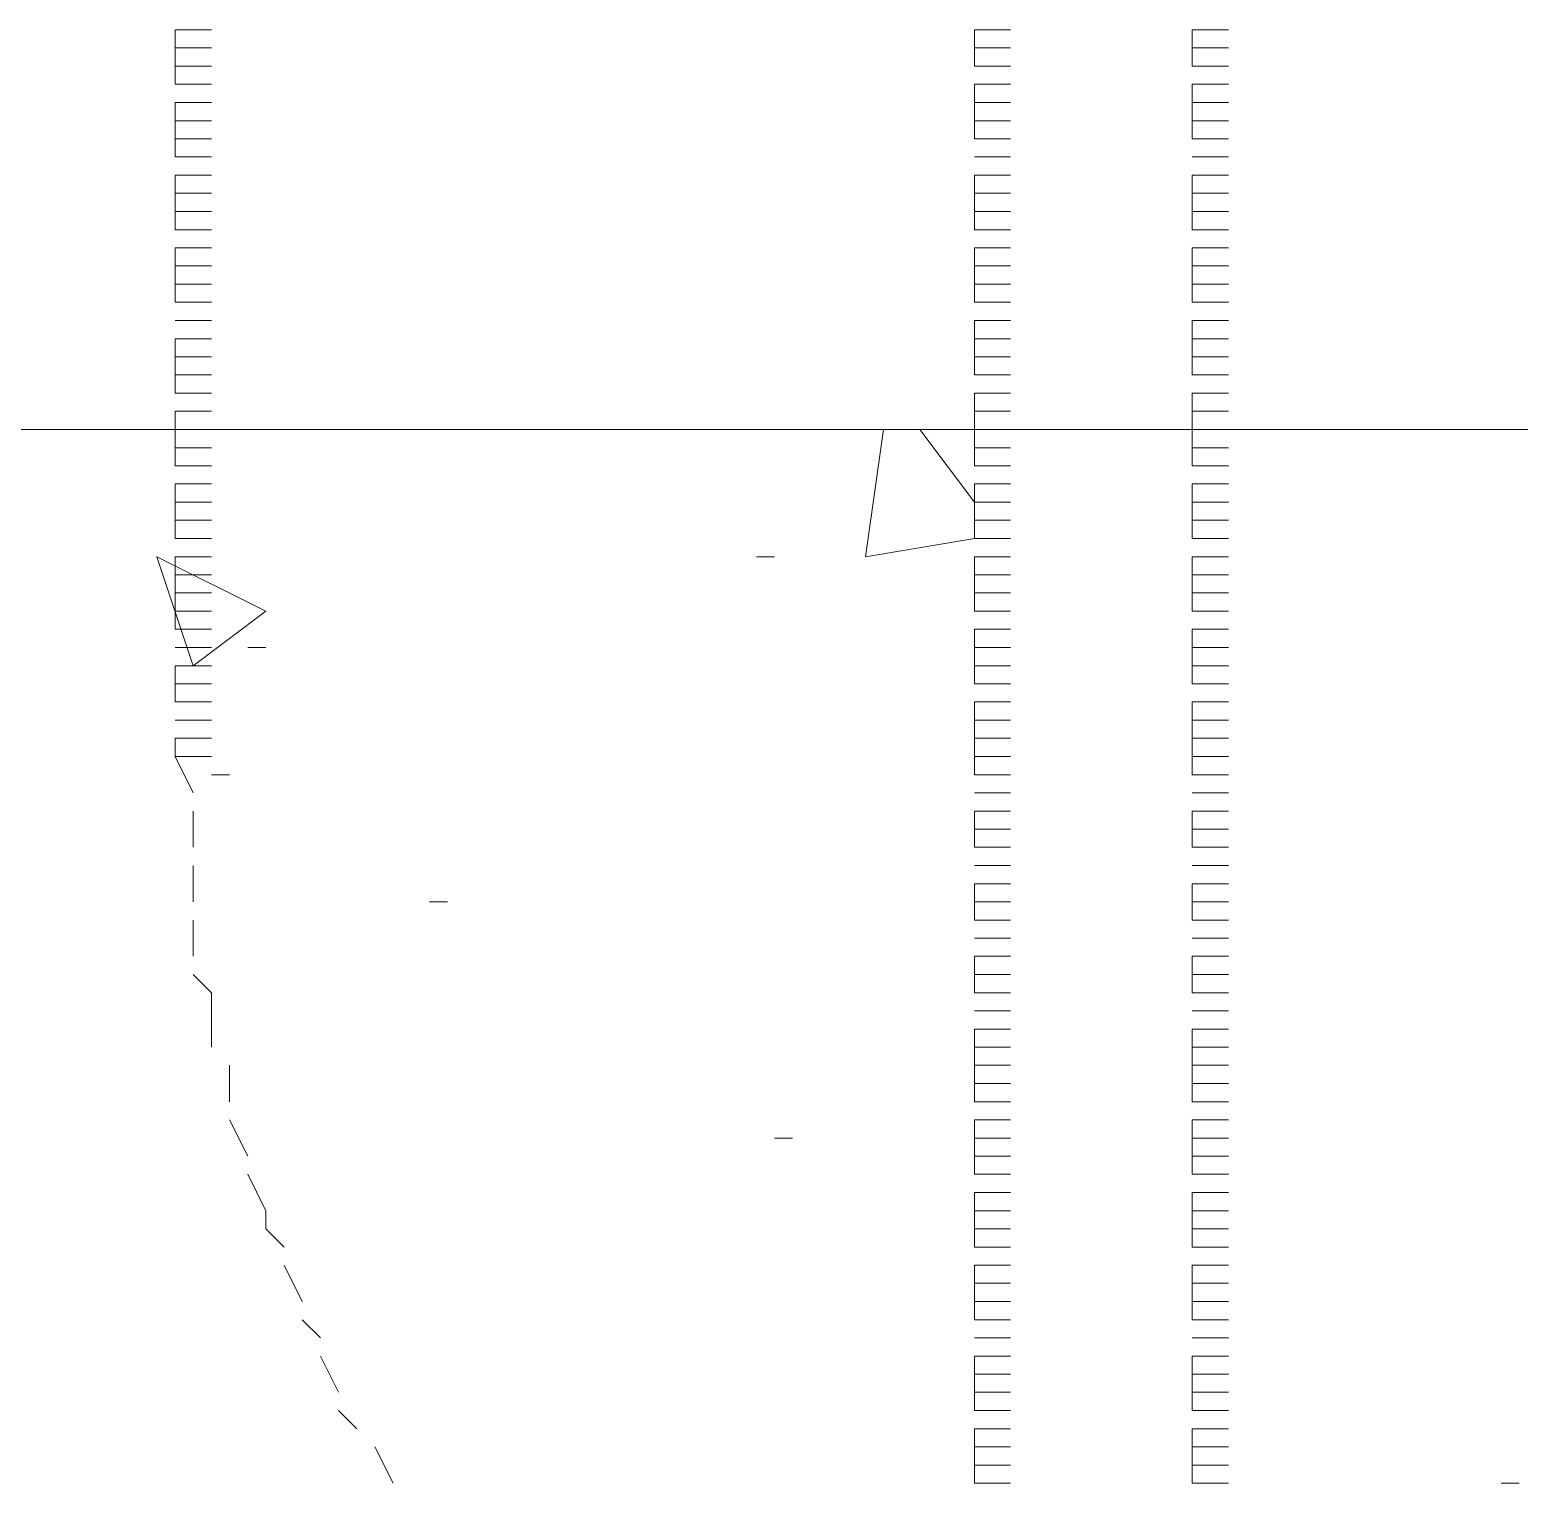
# Model space of a CAD drawing. Header units: inches. Extents: x 0.2 to 10.8, y 0.5 to 8.
# Drawn here: x 8.645 to 8.7817, y 4.5683 to 4.7017 of the extents above; entities that cross this region are included whole.
import ezdxf

# ---------------------------------------------------------------- set-up
doc = ezdxf.new("R2010")
doc.units = ezdxf.units.IN
doc.header["$MEASUREMENT"] = 0
doc.layers.add('PDF_Geometry', color=7, linetype='Continuous')

msp = doc.modelspace()

# ---------------------------------------------------------------- linework, layer by layer
at = {"layer": 'PDF_Geometry', "lineweight": 9}
for points in [[(8.65833, 4.70167), (8.66, 4.70167)], [(8.65833, 4.70167), (8.65833, 4.7)], [(8.65833, 4.70167), (8.66, 4.70167)], [(8.66, 4.70167), (8.66167, 4.70167)], [(8.66, 4.70167), (8.66167, 4.70167)], [(8.73167, 4.70167), (8.73333, 4.70167)], [(8.73167, 4.70167), (8.73167, 4.7)], [(8.73167, 4.70167), (8.73333, 4.70167)], [(8.73333, 4.70167), (8.735, 4.70167)], [(8.73333, 4.70167), (8.735, 4.70167)], [(8.75167, 4.70167), (8.75333, 4.70167)], [(8.75167, 4.70167), (8.75167, 4.7)], [(8.75167, 4.70167), (8.75333, 4.70167)], [(8.75333, 4.70167), (8.755, 4.70167)], [(8.75333, 4.70167), (8.755, 4.70167)], [(8.65833, 4.7), (8.66, 4.7)], [(8.65833, 4.7), (8.65833, 4.69833)], [(8.65833, 4.7), (8.66, 4.7)], [(8.66, 4.7), (8.66167, 4.7)], [(8.66, 4.7), (8.66167, 4.7)], [(8.73167, 4.7), (8.73333, 4.7)], [(8.73167, 4.7), (8.73167, 4.69833)], [(8.73167, 4.7), (8.73333, 4.7)], [(8.73333, 4.7), (8.735, 4.7)], [(8.73333, 4.7), (8.735, 4.7)], [(8.75167, 4.7), (8.75333, 4.7)], [(8.75167, 4.7), (8.75167, 4.69833)], [(8.75167, 4.7), (8.75333, 4.7)], [(8.75333, 4.7), (8.755, 4.7)], [(8.75333, 4.7), (8.755, 4.7)], [(8.65833, 4.69833), (8.66, 4.69833)], [(8.65833, 4.69833), (8.65833, 4.69667)], [(8.65833, 4.69833), (8.66, 4.69833)], [(8.66, 4.69833), (8.66167, 4.69833)], [(8.66, 4.69833), (8.66167, 4.69833)], [(8.73167, 4.69833), (8.73333, 4.69833)], [(8.73167, 4.69833), (8.73333, 4.69833)], [(8.73333, 4.69833), (8.735, 4.69833)], [(8.73333, 4.69833), (8.735, 4.69833)], [(8.75167, 4.69833), (8.75333, 4.69833)], [(8.75167, 4.69833), (8.75333, 4.69833)], [(8.75333, 4.69833), (8.755, 4.69833)], [(8.75333, 4.69833), (8.755, 4.69833)], [(8.65833, 4.69667), (8.66, 4.69667)], [(8.65833, 4.69667), (8.66, 4.69667)], [(8.66, 4.69667), (8.66167, 4.69667)], [(8.66, 4.69667), (8.66167, 4.69667)], [(8.73167, 4.69667), (8.73333, 4.69667)], [(8.73167, 4.69667), (8.73167, 4.695)], [(8.73167, 4.69667), (8.73333, 4.69667)], [(8.73333, 4.69667), (8.735, 4.69667)], [(8.73333, 4.69667), (8.735, 4.69667)], [(8.75167, 4.69667), (8.75333, 4.69667)], [(8.75167, 4.69667), (8.75167, 4.695)], [(8.75167, 4.69667), (8.75333, 4.69667)], [(8.75333, 4.69667), (8.755, 4.69667)], [(8.75333, 4.69667), (8.755, 4.69667)], [(8.65833, 4.695), (8.66, 4.695)], [(8.65833, 4.695), (8.65833, 4.69333)], [(8.65833, 4.695), (8.66, 4.695)], [(8.66, 4.695), (8.66167, 4.695)], [(8.66, 4.695), (8.66167, 4.695)], [(8.73167, 4.695), (8.73333, 4.695)], [(8.73167, 4.695), (8.73167, 4.69333)], [(8.73167, 4.695), (8.73333, 4.695)], [(8.73333, 4.695), (8.735, 4.695)], [(8.73333, 4.695), (8.735, 4.695)], [(8.75167, 4.695), (8.75333, 4.695)], [(8.75167, 4.695), (8.75167, 4.69333)], [(8.75167, 4.695), (8.75333, 4.695)], [(8.75333, 4.695), (8.755, 4.695)], [(8.75333, 4.695), (8.755, 4.695)], [(8.65833, 4.69333), (8.66, 4.69333)], [(8.65833, 4.69333), (8.65833, 4.69167)], [(8.65833, 4.69333), (8.66, 4.69333)], [(8.66, 4.69333), (8.66167, 4.69333)], [(8.66, 4.69333), (8.66167, 4.69333)], [(8.73167, 4.69333), (8.73333, 4.69333)], [(8.73167, 4.69333), (8.73167, 4.69167)], [(8.73167, 4.69333), (8.73333, 4.69333)], [(8.73333, 4.69333), (8.735, 4.69333)], [(8.73333, 4.69333), (8.735, 4.69333)], [(8.75167, 4.69333), (8.75333, 4.69333)], [(8.75167, 4.69333), (8.75167, 4.69167)], [(8.75167, 4.69333), (8.75333, 4.69333)], [(8.75333, 4.69333), (8.755, 4.69333)], [(8.75333, 4.69333), (8.755, 4.69333)], [(8.65833, 4.69167), (8.66, 4.69167)], [(8.65833, 4.69167), (8.65833, 4.69)], [(8.65833, 4.69167), (8.66, 4.69167)], [(8.66, 4.69167), (8.66167, 4.69167)], [(8.66, 4.69167), (8.66167, 4.69167)], [(8.73167, 4.69167), (8.73333, 4.69167)], [(8.73167, 4.69167), (8.73333, 4.69167)], [(8.73167, 4.69167), (8.73333, 4.69167)], [(8.73333, 4.69167), (8.735, 4.69167)], [(8.73333, 4.69167), (8.735, 4.69167)], [(8.73333, 4.69167), (8.735, 4.69167)], [(8.75167, 4.69167), (8.75333, 4.69167)], [(8.75167, 4.69167), (8.75333, 4.69167)], [(8.75167, 4.69167), (8.75333, 4.69167)], [(8.75333, 4.69167), (8.755, 4.69167)], [(8.75333, 4.69167), (8.755, 4.69167)], [(8.75333, 4.69167), (8.755, 4.69167)], [(8.65833, 4.69), (8.66, 4.69)], [(8.65833, 4.69), (8.66, 4.69)], [(8.66, 4.69), (8.66167, 4.69)], [(8.66, 4.69), (8.66167, 4.69)], [(8.73167, 4.69), (8.73333, 4.69)], [(8.73167, 4.69), (8.73333, 4.69)], [(8.73167, 4.69), (8.73333, 4.69)], [(8.73333, 4.69), (8.735, 4.69)], [(8.73333, 4.69), (8.735, 4.69)], [(8.73333, 4.69), (8.735, 4.69)], [(8.75167, 4.69), (8.75333, 4.69)], [(8.75167, 4.69), (8.75333, 4.69)], [(8.75167, 4.69), (8.75333, 4.69)], [(8.75333, 4.69), (8.755, 4.69)], [(8.75333, 4.69), (8.755, 4.69)], [(8.75333, 4.69), (8.755, 4.69)], [(8.65833, 4.68833), (8.66, 4.68833)], [(8.65833, 4.68833), (8.65833, 4.68667)], [(8.65833, 4.68833), (8.66, 4.68833)], [(8.66, 4.68833), (8.66167, 4.68833)], [(8.66, 4.68833), (8.66167, 4.68833)], [(8.73167, 4.68833), (8.73333, 4.68833)], [(8.73167, 4.68833), (8.73167, 4.68667)], [(8.73167, 4.68833), (8.73333, 4.68833)], [(8.73333, 4.68833), (8.735, 4.68833)], [(8.73333, 4.68833), (8.735, 4.68833)], [(8.75167, 4.68833), (8.75333, 4.68833)], [(8.75167, 4.68833), (8.75167, 4.68667)], [(8.75167, 4.68833), (8.75333, 4.68833)], [(8.75333, 4.68833), (8.755, 4.68833)], [(8.75333, 4.68833), (8.755, 4.68833)], [(8.65833, 4.68667), (8.66, 4.68667)], [(8.65833, 4.68667), (8.65833, 4.685)], [(8.65833, 4.68667), (8.66, 4.68667)], [(8.66, 4.68667), (8.66167, 4.68667)], [(8.66, 4.68667), (8.66167, 4.68667)], [(8.73167, 4.68667), (8.73333, 4.68667)], [(8.73167, 4.68667), (8.73167, 4.685)], [(8.73167, 4.68667), (8.73333, 4.68667)], [(8.73333, 4.68667), (8.735, 4.68667)], [(8.73333, 4.68667), (8.735, 4.68667)], [(8.75167, 4.68667), (8.75333, 4.68667)], [(8.75167, 4.68667), (8.75167, 4.685)], [(8.75167, 4.68667), (8.75333, 4.68667)], [(8.75333, 4.68667), (8.755, 4.68667)], [(8.75333, 4.68667), (8.755, 4.68667)], [(8.65833, 4.685), (8.66, 4.685)], [(8.65833, 4.685), (8.65833, 4.68333)], [(8.65833, 4.685), (8.66, 4.685)], [(8.66, 4.685), (8.66167, 4.685)], [(8.66, 4.685), (8.66167, 4.685)], [(8.73167, 4.685), (8.73333, 4.685)], [(8.73167, 4.685), (8.73167, 4.68333)], [(8.73167, 4.685), (8.73333, 4.685)], [(8.73333, 4.685), (8.735, 4.685)], [(8.73333, 4.685), (8.735, 4.685)], [(8.75167, 4.685), (8.75333, 4.685)], [(8.75167, 4.685), (8.75167, 4.68333)], [(8.75167, 4.685), (8.75333, 4.685)], [(8.75333, 4.685), (8.755, 4.685)], [(8.75333, 4.685), (8.755, 4.685)], [(8.65833, 4.68333), (8.66, 4.68333)], [(8.65833, 4.68333), (8.66, 4.68333)], [(8.66, 4.68333), (8.66167, 4.68333)], [(8.66, 4.68333), (8.66167, 4.68333)], [(8.73167, 4.68333), (8.73333, 4.68333)], [(8.73167, 4.68333), (8.73333, 4.68333)], [(8.73333, 4.68333), (8.735, 4.68333)], [(8.73333, 4.68333), (8.735, 4.68333)], [(8.75167, 4.68333), (8.75333, 4.68333)], [(8.75167, 4.68333), (8.75333, 4.68333)], [(8.75333, 4.68333), (8.755, 4.68333)], [(8.75333, 4.68333), (8.755, 4.68333)], [(8.65833, 4.68167), (8.66, 4.68167)], [(8.65833, 4.68167), (8.65833, 4.68)], [(8.65833, 4.68167), (8.66, 4.68167)], [(8.66, 4.68167), (8.66167, 4.68167)], [(8.66, 4.68167), (8.66167, 4.68167)], [(8.73167, 4.68167), (8.73333, 4.68167)], [(8.73167, 4.68167), (8.73167, 4.68)], [(8.73167, 4.68167), (8.73333, 4.68167)], [(8.73333, 4.68167), (8.735, 4.68167)], [(8.73333, 4.68167), (8.735, 4.68167)], [(8.75167, 4.68167), (8.75333, 4.68167)], [(8.75167, 4.68167), (8.75167, 4.68)], [(8.75167, 4.68167), (8.75333, 4.68167)], [(8.75333, 4.68167), (8.755, 4.68167)], [(8.75333, 4.68167), (8.755, 4.68167)], [(8.65833, 4.68), (8.66, 4.68)], [(8.65833, 4.68), (8.65833, 4.67833)], [(8.65833, 4.68), (8.66, 4.68)], [(8.66, 4.68), (8.66167, 4.68)], [(8.66, 4.68), (8.66167, 4.68)], [(8.73167, 4.68), (8.73333, 4.68)], [(8.73167, 4.68), (8.73167, 4.67833)], [(8.73167, 4.68), (8.73333, 4.68)], [(8.73333, 4.68), (8.735, 4.68)], [(8.73333, 4.68), (8.735, 4.68)], [(8.75167, 4.68), (8.75333, 4.68)], [(8.75167, 4.68), (8.75167, 4.67833)], [(8.75167, 4.68), (8.75333, 4.68)], [(8.75333, 4.68), (8.755, 4.68)], [(8.75333, 4.68), (8.755, 4.68)], [(8.65833, 4.67833), (8.66, 4.67833)], [(8.65833, 4.67833), (8.65833, 4.67667)], [(8.65833, 4.67833), (8.66, 4.67833)], [(8.66, 4.67833), (8.66167, 4.67833)], [(8.66, 4.67833), (8.66167, 4.67833)], [(8.73167, 4.67833), (8.73333, 4.67833)], [(8.73167, 4.67833), (8.73167, 4.67667)], [(8.73167, 4.67833), (8.73333, 4.67833)], [(8.73333, 4.67833), (8.735, 4.67833)], [(8.73333, 4.67833), (8.735, 4.67833)], [(8.75167, 4.67833), (8.75333, 4.67833)], [(8.75167, 4.67833), (8.75167, 4.67667)], [(8.75167, 4.67833), (8.75333, 4.67833)], [(8.75333, 4.67833), (8.755, 4.67833)], [(8.75333, 4.67833), (8.755, 4.67833)], [(8.65833, 4.67667), (8.66, 4.67667)], [(8.65833, 4.67667), (8.66, 4.67667)], [(8.65833, 4.67667), (8.66, 4.67667)], [(8.66, 4.67667), (8.66167, 4.67667)], [(8.66, 4.67667), (8.66167, 4.67667)], [(8.66, 4.67667), (8.66167, 4.67667)], [(8.73167, 4.67667), (8.73333, 4.67667)], [(8.73167, 4.67667), (8.73333, 4.67667)], [(8.73333, 4.67667), (8.735, 4.67667)], [(8.73333, 4.67667), (8.735, 4.67667)], [(8.75167, 4.67667), (8.75333, 4.67667)], [(8.75167, 4.67667), (8.75333, 4.67667)], [(8.75333, 4.67667), (8.755, 4.67667)], [(8.75333, 4.67667), (8.755, 4.67667)], [(8.65833, 4.675), (8.66, 4.675)], [(8.65833, 4.675), (8.66, 4.675)], [(8.65833, 4.675), (8.66, 4.675)], [(8.66, 4.675), (8.66167, 4.675)], [(8.66, 4.675), (8.66167, 4.675)], [(8.66, 4.675), (8.66167, 4.675)], [(8.73167, 4.675), (8.73333, 4.675)], [(8.73167, 4.675), (8.73167, 4.67333)], [(8.73167, 4.675), (8.73333, 4.675)], [(8.73333, 4.675), (8.735, 4.675)], [(8.73333, 4.675), (8.735, 4.675)], [(8.75167, 4.675), (8.75333, 4.675)], [(8.75167, 4.675), (8.75167, 4.67333)], [(8.75167, 4.675), (8.75333, 4.675)], [(8.75333, 4.675), (8.755, 4.675)], [(8.75333, 4.675), (8.755, 4.675)], [(8.65833, 4.67333), (8.66, 4.67333)], [(8.65833, 4.67333), (8.65833, 4.67167)], [(8.65833, 4.67333), (8.66, 4.67333)], [(8.66, 4.67333), (8.66167, 4.67333)], [(8.66, 4.67333), (8.66167, 4.67333)], [(8.73167, 4.67333), (8.73333, 4.67333)], [(8.73167, 4.67333), (8.73167, 4.67167)], [(8.73167, 4.67333), (8.73333, 4.67333)], [(8.73333, 4.67333), (8.735, 4.67333)], [(8.73333, 4.67333), (8.735, 4.67333)], [(8.75167, 4.67333), (8.75333, 4.67333)], [(8.75167, 4.67333), (8.75167, 4.67167)], [(8.75167, 4.67333), (8.75333, 4.67333)], [(8.75333, 4.67333), (8.755, 4.67333)], [(8.75333, 4.67333), (8.755, 4.67333)], [(8.65833, 4.67167), (8.66, 4.67167)], [(8.65833, 4.67167), (8.65833, 4.67)], [(8.65833, 4.67167), (8.66, 4.67167)], [(8.66, 4.67167), (8.66167, 4.67167)], [(8.66, 4.67167), (8.66167, 4.67167)], [(8.73167, 4.67167), (8.73333, 4.67167)], [(8.73167, 4.67167), (8.73167, 4.67)], [(8.73167, 4.67167), (8.73333, 4.67167)], [(8.73333, 4.67167), (8.735, 4.67167)], [(8.73333, 4.67167), (8.735, 4.67167)], [(8.75167, 4.67167), (8.75333, 4.67167)], [(8.75167, 4.67167), (8.75167, 4.67)], [(8.75167, 4.67167), (8.75333, 4.67167)], [(8.75333, 4.67167), (8.755, 4.67167)], [(8.75333, 4.67167), (8.755, 4.67167)], [(8.65833, 4.67), (8.66, 4.67)], [(8.65833, 4.67), (8.65833, 4.66833)], [(8.65833, 4.67), (8.66, 4.67)], [(8.66, 4.67), (8.66167, 4.67)], [(8.66, 4.67), (8.66167, 4.67)], [(8.73167, 4.67), (8.73333, 4.67)], [(8.73167, 4.67), (8.73333, 4.67)], [(8.73333, 4.67), (8.735, 4.67)], [(8.73333, 4.67), (8.735, 4.67)], [(8.75167, 4.67), (8.75333, 4.67)], [(8.75167, 4.67), (8.75333, 4.67)], [(8.75333, 4.67), (8.755, 4.67)], [(8.75333, 4.67), (8.755, 4.67)], [(8.65833, 4.66833), (8.66, 4.66833)], [(8.65833, 4.66833), (8.66, 4.66833)], [(8.66, 4.66833), (8.66167, 4.66833)], [(8.66, 4.66833), (8.66167, 4.66833)], [(8.73167, 4.66833), (8.73333, 4.66833)], [(8.73167, 4.66833), (8.73167, 4.66667)], [(8.73167, 4.66833), (8.73333, 4.66833)], [(8.73333, 4.66833), (8.735, 4.66833)], [(8.73333, 4.66833), (8.735, 4.66833)], [(8.75167, 4.66833), (8.75333, 4.66833)], [(8.75167, 4.66833), (8.75167, 4.66667)], [(8.75167, 4.66833), (8.75333, 4.66833)], [(8.75333, 4.66833), (8.755, 4.66833)], [(8.75333, 4.66833), (8.755, 4.66833)], [(8.65833, 4.66667), (8.66, 4.66667)], [(8.65833, 4.66667), (8.65833, 4.665)], [(8.65833, 4.66667), (8.66, 4.66667)], [(8.66, 4.66667), (8.66167, 4.66667)], [(8.66, 4.66667), (8.66167, 4.66667)], [(8.73167, 4.66667), (8.73333, 4.66667)], [(8.73167, 4.66667), (8.73167, 4.665)], [(8.73167, 4.66667), (8.73333, 4.66667)], [(8.73333, 4.66667), (8.735, 4.66667)], [(8.73333, 4.66667), (8.735, 4.66667)], [(8.75167, 4.66667), (8.75333, 4.66667)], [(8.75167, 4.66667), (8.75167, 4.665)], [(8.75167, 4.66667), (8.75333, 4.66667)], [(8.75333, 4.66667), (8.755, 4.66667)], [(8.75333, 4.66667), (8.755, 4.66667)], [(8.65833, 4.665), (8.66, 4.665)], [(8.65833, 4.665), (8.65833, 4.66333)], [(8.65833, 4.665), (8.66, 4.665)], [(8.66, 4.665), (8.66167, 4.665)], [(8.66, 4.665), (8.66167, 4.665)], [(8.73167, 4.665), (8.73333, 4.665)], [(8.73167, 4.665), (8.73167, 4.66333)], [(8.73167, 4.665), (8.73333, 4.665)], [(8.73333, 4.665), (8.735, 4.665)], [(8.73333, 4.665), (8.735, 4.665)], [(8.75167, 4.665), (8.75333, 4.665)], [(8.75167, 4.665), (8.75167, 4.66333)], [(8.75167, 4.665), (8.75333, 4.665)], [(8.75333, 4.665), (8.755, 4.665)], [(8.75333, 4.665), (8.755, 4.665)], [(8.65833, 4.66333), (8.66, 4.66333)], [(8.65833, 4.66333), (8.65833, 4.66167)], [(8.65833, 4.66333), (8.66, 4.66333)], [(8.66, 4.66333), (8.66167, 4.66333)], [(8.66, 4.66333), (8.66167, 4.66333)], [(8.73167, 4.66333), (8.73333, 4.66333)], [(8.73167, 4.66333), (8.73167, 4.66167)], [(8.73167, 4.66333), (8.73333, 4.66333)], [(8.73333, 4.66333), (8.735, 4.66333)], [(8.73333, 4.66333), (8.735, 4.66333)], [(8.75167, 4.66333), (8.75333, 4.66333)], [(8.75167, 4.66333), (8.75167, 4.66167)], [(8.75167, 4.66333), (8.75333, 4.66333)], [(8.75333, 4.66333), (8.755, 4.66333)], [(8.75333, 4.66333), (8.755, 4.66333)], [(8.65833, 4.66167), (8.66, 4.66167)], [(8.65833, 4.66167), (8.66, 4.66167)], [(8.66, 4.66167), (8.66167, 4.66167)], [(8.66, 4.66167), (8.66167, 4.66167)], [(8.73167, 4.66167), (8.73333, 4.66167)], [(8.73167, 4.66167), (8.73333, 4.66167)], [(8.73333, 4.66167), (8.735, 4.66167)], [(8.73333, 4.66167), (8.735, 4.66167)], [(8.75167, 4.66167), (8.75333, 4.66167)], [(8.75167, 4.66167), (8.75333, 4.66167)], [(8.75333, 4.66167), (8.755, 4.66167)], [(8.75333, 4.66167), (8.755, 4.66167)], [(8.65833, 4.66), (8.66, 4.66)], [(8.65833, 4.66), (8.65833, 4.65833)], [(8.65833, 4.66), (8.66, 4.66)], [(8.66, 4.66), (8.66167, 4.66)], [(8.66, 4.66), (8.66167, 4.66)], [(8.73167, 4.66), (8.73333, 4.66)], [(8.73167, 4.66), (8.73167, 4.65833)], [(8.73167, 4.66), (8.73333, 4.66)], [(8.73333, 4.66), (8.735, 4.66)], [(8.73333, 4.66), (8.735, 4.66)], [(8.75167, 4.66), (8.75333, 4.66)], [(8.75167, 4.66), (8.75167, 4.65833)], [(8.75167, 4.66), (8.75333, 4.66)], [(8.75333, 4.66), (8.755, 4.66)], [(8.75333, 4.66), (8.755, 4.66)], [(8.65833, 4.65833), (8.66, 4.65833)], [(8.65833, 4.65833), (8.65833, 4.65667)], [(8.65833, 4.65833), (8.66, 4.65833)], [(8.66, 4.65833), (8.66167, 4.65833)], [(8.66, 4.65833), (8.66167, 4.65833)], [(8.73167, 4.65833), (8.73333, 4.65833)], [(8.73167, 4.65833), (8.73167, 4.65667)], [(8.73167, 4.65833), (8.73333, 4.65833)], [(8.73333, 4.65833), (8.735, 4.65833)], [(8.73333, 4.65833), (8.735, 4.65833)], [(8.75167, 4.65833), (8.75333, 4.65833)], [(8.75167, 4.65833), (8.75167, 4.65667)], [(8.75167, 4.65833), (8.75333, 4.65833)], [(8.75333, 4.65833), (8.755, 4.65833)], [(8.75333, 4.65833), (8.755, 4.65833)], [(8.65833, 4.65667), (8.66, 4.65667)], [(8.65833, 4.65667), (8.65833, 4.655)], [(8.65833, 4.65667), (8.66, 4.65667)], [(8.66, 4.65667), (8.66167, 4.65667)], [(8.66, 4.65667), (8.66167, 4.65667)], [(8.73167, 4.65667), (8.73333, 4.65667)], [(8.73167, 4.65667), (8.73167, 4.655)], [(8.73167, 4.65667), (8.73333, 4.65667)], [(8.73333, 4.65667), (8.735, 4.65667)], [(8.73333, 4.65667), (8.735, 4.65667)], [(8.75167, 4.65667), (8.75333, 4.65667)], [(8.75167, 4.65667), (8.75167, 4.655)], [(8.75167, 4.65667), (8.75333, 4.65667)], [(8.75333, 4.65667), (8.755, 4.65667)], [(8.75333, 4.65667), (8.755, 4.65667)], [(8.65833, 4.655), (8.66, 4.655)], [(8.65833, 4.655), (8.66, 4.655)], [(8.66, 4.655), (8.66167, 4.655)], [(8.66, 4.655), (8.66167, 4.655)], [(8.73167, 4.655), (8.73333, 4.655)], [(8.73167, 4.655), (8.73333, 4.655)], [(8.73333, 4.655), (8.735, 4.655)], [(8.73333, 4.655), (8.735, 4.655)], [(8.75167, 4.655), (8.75333, 4.655)], [(8.75167, 4.655), (8.75333, 4.655)], [(8.75333, 4.655), (8.755, 4.655)], [(8.75333, 4.655), (8.755, 4.655)], [(8.65833, 4.65333), (8.66, 4.65333)], [(8.65833, 4.65333), (8.65833, 4.65167)], [(8.65833, 4.65333), (8.66, 4.65333)], [(8.66, 4.65333), (8.66167, 4.65333)], [(8.66, 4.65333), (8.66167, 4.65333)], [(8.73167, 4.65333), (8.73333, 4.65333)], [(8.73167, 4.65333), (8.73167, 4.65167)], [(8.73167, 4.65333), (8.73333, 4.65333)], [(8.73333, 4.65333), (8.735, 4.65333)], [(8.73333, 4.65333), (8.735, 4.65333)], [(8.75167, 4.65333), (8.75333, 4.65333)], [(8.75167, 4.65333), (8.75167, 4.65167)], [(8.75167, 4.65333), (8.75333, 4.65333)], [(8.75333, 4.65333), (8.755, 4.65333)], [(8.75333, 4.65333), (8.755, 4.65333)], [(8.65833, 4.65167), (8.66, 4.65167)], [(8.65833, 4.65167), (8.65833, 4.65)], [(8.65833, 4.65167), (8.66, 4.65167)], [(8.66, 4.65167), (8.66167, 4.65167)], [(8.66, 4.65167), (8.66167, 4.65167)], [(8.73167, 4.65167), (8.73333, 4.65167)], [(8.73167, 4.65167), (8.73167, 4.65)], [(8.73167, 4.65167), (8.73333, 4.65167)], [(8.73333, 4.65167), (8.735, 4.65167)], [(8.73333, 4.65167), (8.735, 4.65167)], [(8.75167, 4.65167), (8.75333, 4.65167)], [(8.75167, 4.65167), (8.75167, 4.65)], [(8.75167, 4.65167), (8.75333, 4.65167)], [(8.75333, 4.65167), (8.755, 4.65167)], [(8.75333, 4.65167), (8.755, 4.65167)], [(8.65833, 4.65), (8.66, 4.65)], [(8.65833, 4.65), (8.65833, 4.64833)], [(8.65833, 4.65), (8.66, 4.65)], [(8.66, 4.65), (8.66167, 4.65)], [(8.66, 4.65), (8.66167, 4.65)], [(8.73167, 4.65), (8.73333, 4.65)], [(8.73167, 4.65), (8.73167, 4.64833)], [(8.73167, 4.65), (8.73333, 4.65)], [(8.73333, 4.65), (8.735, 4.65)], [(8.73333, 4.65), (8.735, 4.65)], [(8.75167, 4.65), (8.75333, 4.65)], [(8.75167, 4.65), (8.75167, 4.64833)], [(8.75167, 4.65), (8.75333, 4.65)], [(8.75333, 4.65), (8.755, 4.65)], [(8.75333, 4.65), (8.755, 4.65)], [(8.65833, 4.64833), (8.66, 4.64833)], [(8.65833, 4.64833), (8.65833, 4.64667)], [(8.65833, 4.64833), (8.66, 4.64833)], [(8.66, 4.64833), (8.66167, 4.64833)], [(8.66, 4.64833), (8.66167, 4.64833)], [(8.73167, 4.64833), (8.73333, 4.64833)], [(8.73167, 4.64833), (8.73333, 4.64833)], [(8.73333, 4.64833), (8.735, 4.64833)], [(8.73333, 4.64833), (8.735, 4.64833)], [(8.75167, 4.64833), (8.75333, 4.64833)], [(8.75167, 4.64833), (8.75333, 4.64833)], [(8.75333, 4.64833), (8.755, 4.64833)], [(8.75333, 4.64833), (8.755, 4.64833)], [(8.65833, 4.64667), (8.66, 4.64667)], [(8.65833, 4.64667), (8.66, 4.64667)], [(8.65833, 4.64667), (8.66, 4.64667)], [(8.66, 4.64667), (8.66167, 4.64667)], [(8.66, 4.64667), (8.66167, 4.64667)], [(8.66, 4.64667), (8.66167, 4.64667)], [(8.73167, 4.64667), (8.73333, 4.64667)], [(8.73167, 4.64667), (8.73167, 4.645)], [(8.73167, 4.64667), (8.73333, 4.64667)], [(8.73333, 4.64667), (8.735, 4.64667)], [(8.73333, 4.64667), (8.735, 4.64667)], [(8.75167, 4.64667), (8.75333, 4.64667)], [(8.75167, 4.64667), (8.75167, 4.645)], [(8.75167, 4.64667), (8.75333, 4.64667)], [(8.75333, 4.64667), (8.755, 4.64667)], [(8.75333, 4.64667), (8.755, 4.64667)], [(8.65833, 4.645), (8.66, 4.645)], [(8.65833, 4.645), (8.66, 4.645)], [(8.65833, 4.645), (8.66, 4.645)], [(8.66, 4.645), (8.66167, 4.645)], [(8.66, 4.645), (8.66167, 4.645)], [(8.66, 4.645), (8.66167, 4.645)], [(8.73167, 4.645), (8.73333, 4.645)], [(8.73167, 4.645), (8.73167, 4.64333)], [(8.73167, 4.645), (8.73333, 4.645)], [(8.73333, 4.645), (8.735, 4.645)], [(8.73333, 4.645), (8.735, 4.645)], [(8.75167, 4.645), (8.75333, 4.645)], [(8.75167, 4.645), (8.75167, 4.64333)], [(8.75167, 4.645), (8.75333, 4.645)], [(8.75333, 4.645), (8.755, 4.645)], [(8.75333, 4.645), (8.755, 4.645)], [(8.65833, 4.64333), (8.66, 4.64333)], [(8.65833, 4.64333), (8.65833, 4.64167)], [(8.65833, 4.64333), (8.66, 4.64333)], [(8.66, 4.64333), (8.66167, 4.64333)], [(8.66, 4.64333), (8.66167, 4.64333)], [(8.73167, 4.64333), (8.73333, 4.64333)], [(8.73167, 4.64333), (8.73167, 4.64167)], [(8.73167, 4.64333), (8.73333, 4.64333)], [(8.73333, 4.64333), (8.735, 4.64333)], [(8.73333, 4.64333), (8.735, 4.64333)], [(8.75167, 4.64333), (8.75333, 4.64333)], [(8.75167, 4.64333), (8.75167, 4.64167)], [(8.75167, 4.64333), (8.75333, 4.64333)], [(8.75333, 4.64333), (8.755, 4.64333)], [(8.75333, 4.64333), (8.755, 4.64333)], [(8.65833, 4.64167), (8.66, 4.64167)], [(8.65833, 4.64167), (8.65833, 4.64)], [(8.65833, 4.64167), (8.66, 4.64167)], [(8.66, 4.64167), (8.66167, 4.64167)], [(8.66, 4.64167), (8.66167, 4.64167)], [(8.73167, 4.64167), (8.73333, 4.64167)], [(8.73167, 4.64167), (8.73333, 4.64167)], [(8.73333, 4.64167), (8.735, 4.64167)], [(8.73333, 4.64167), (8.735, 4.64167)], [(8.75167, 4.64167), (8.75333, 4.64167)], [(8.75167, 4.64167), (8.75333, 4.64167)], [(8.75333, 4.64167), (8.755, 4.64167)], [(8.75333, 4.64167), (8.755, 4.64167)], [(8.65833, 4.64), (8.66, 4.64)], [(8.65833, 4.64), (8.66, 4.64)], [(8.65833, 4.64), (8.66, 4.64)], [(8.66, 4.64), (8.66167, 4.64)], [(8.66, 4.64), (8.66167, 4.64)], [(8.66, 4.64), (8.66167, 4.64)], [(8.73167, 4.64), (8.73333, 4.64)], [(8.73167, 4.64), (8.73167, 4.63833)], [(8.73167, 4.64), (8.73333, 4.64)], [(8.73333, 4.64), (8.735, 4.64)], [(8.73333, 4.64), (8.735, 4.64)], [(8.75167, 4.64), (8.75333, 4.64)], [(8.75167, 4.64), (8.75167, 4.63833)], [(8.75167, 4.64), (8.75333, 4.64)], [(8.75333, 4.64), (8.755, 4.64)], [(8.75333, 4.64), (8.755, 4.64)], [(8.65833, 4.63833), (8.66, 4.63833)], [(8.65833, 4.63833), (8.66, 4.63833)], [(8.65833, 4.63833), (8.66, 4.63833)], [(8.66, 4.63833), (8.66167, 4.63833)], [(8.66, 4.63833), (8.66167, 4.63833)], [(8.66, 4.63833), (8.66167, 4.63833)], [(8.73167, 4.63833), (8.73333, 4.63833)], [(8.73167, 4.63833), (8.73167, 4.63667)], [(8.73167, 4.63833), (8.73333, 4.63833)], [(8.73333, 4.63833), (8.735, 4.63833)], [(8.73333, 4.63833), (8.735, 4.63833)], [(8.75167, 4.63833), (8.75333, 4.63833)], [(8.75167, 4.63833), (8.75167, 4.63667)], [(8.75167, 4.63833), (8.75333, 4.63833)], [(8.75333, 4.63833), (8.755, 4.63833)], [(8.75333, 4.63833), (8.755, 4.63833)], [(8.65833, 4.63667), (8.66, 4.63667)], [(8.65833, 4.63667), (8.65833, 4.635)], [(8.65833, 4.63667), (8.66, 4.63667)], [(8.66, 4.63667), (8.66167, 4.63667)], [(8.66, 4.63667), (8.66167, 4.63667)], [(8.73167, 4.63667), (8.73333, 4.63667)], [(8.73167, 4.63667), (8.73167, 4.635)], [(8.73167, 4.63667), (8.73333, 4.63667)], [(8.73333, 4.63667), (8.735, 4.63667)], [(8.73333, 4.63667), (8.735, 4.63667)], [(8.75167, 4.63667), (8.75333, 4.63667)], [(8.75167, 4.63667), (8.75167, 4.635)], [(8.75167, 4.63667), (8.75333, 4.63667)], [(8.75333, 4.63667), (8.755, 4.63667)], [(8.75333, 4.63667), (8.755, 4.63667)], [(8.65833, 4.635), (8.66, 4.63167)], [(8.65833, 4.635), (8.66, 4.635)], [(8.66, 4.635), (8.66167, 4.635)], [(8.73167, 4.635), (8.73333, 4.635)], [(8.73167, 4.635), (8.73167, 4.63333)], [(8.73167, 4.635), (8.73333, 4.635)], [(8.73333, 4.635), (8.735, 4.635)], [(8.73333, 4.635), (8.735, 4.635)], [(8.75167, 4.635), (8.75333, 4.635)], [(8.75167, 4.635), (8.75167, 4.63333)], [(8.75167, 4.635), (8.75333, 4.635)], [(8.75333, 4.635), (8.755, 4.635)], [(8.75333, 4.635), (8.755, 4.635)], [(8.73167, 4.63333), (8.73333, 4.63333)], [(8.73167, 4.63333), (8.73333, 4.63333)], [(8.73167, 4.63333), (8.73333, 4.63333)], [(8.73333, 4.63333), (8.735, 4.63333)], [(8.73333, 4.63333), (8.735, 4.63333)], [(8.73333, 4.63333), (8.735, 4.63333)], [(8.75167, 4.63333), (8.75333, 4.63333)], [(8.75167, 4.63333), (8.75333, 4.63333)], [(8.75167, 4.63333), (8.75333, 4.63333)], [(8.75333, 4.63333), (8.755, 4.63333)], [(8.75333, 4.63333), (8.755, 4.63333)], [(8.75333, 4.63333), (8.755, 4.63333)], [(8.73167, 4.63167), (8.73333, 4.63167)], [(8.73167, 4.63167), (8.73333, 4.63167)], [(8.73167, 4.63167), (8.73333, 4.63167)], [(8.73333, 4.63167), (8.735, 4.63167)], [(8.73333, 4.63167), (8.735, 4.63167)], [(8.73333, 4.63167), (8.735, 4.63167)], [(8.75167, 4.63167), (8.75333, 4.63167)], [(8.75167, 4.63167), (8.75333, 4.63167)], [(8.75167, 4.63167), (8.75333, 4.63167)], [(8.75333, 4.63167), (8.755, 4.63167)], [(8.75333, 4.63167), (8.755, 4.63167)], [(8.75333, 4.63167), (8.755, 4.63167)], [(8.66, 4.62667), (8.66, 4.63)], [(8.73167, 4.63), (8.73333, 4.63)], [(8.73167, 4.63), (8.73167, 4.62833)], [(8.73167, 4.63), (8.73333, 4.63)], [(8.73333, 4.63), (8.735, 4.63)], [(8.73333, 4.63), (8.735, 4.63)], [(8.75167, 4.63), (8.75333, 4.63)], [(8.75167, 4.63), (8.75167, 4.62833)], [(8.75167, 4.63), (8.75333, 4.63)], [(8.75333, 4.63), (8.755, 4.63)], [(8.75333, 4.63), (8.755, 4.63)], [(8.73167, 4.62833), (8.73333, 4.62833)], [(8.73167, 4.62833), (8.73167, 4.62667)], [(8.73167, 4.62833), (8.73333, 4.62833)], [(8.73333, 4.62833), (8.735, 4.62833)], [(8.73333, 4.62833), (8.735, 4.62833)], [(8.75167, 4.62833), (8.75333, 4.62833)], [(8.75167, 4.62833), (8.75167, 4.62667)], [(8.75167, 4.62833), (8.75333, 4.62833)], [(8.75333, 4.62833), (8.755, 4.62833)], [(8.75333, 4.62833), (8.755, 4.62833)], [(8.73167, 4.62667), (8.73333, 4.62667)], [(8.73167, 4.62667), (8.73333, 4.62667)], [(8.73167, 4.62667), (8.73333, 4.62667)], [(8.73333, 4.62667), (8.735, 4.62667)], [(8.73333, 4.62667), (8.735, 4.62667)], [(8.73333, 4.62667), (8.735, 4.62667)], [(8.75167, 4.62667), (8.75333, 4.62667)], [(8.75167, 4.62667), (8.75333, 4.62667)], [(8.75167, 4.62667), (8.75333, 4.62667)], [(8.75333, 4.62667), (8.755, 4.62667)], [(8.75333, 4.62667), (8.755, 4.62667)], [(8.75333, 4.62667), (8.755, 4.62667)], [(8.66, 4.625), (8.66, 4.62333), (8.66, 4.62167)], [(8.73167, 4.625), (8.73333, 4.625)], [(8.73167, 4.625), (8.73333, 4.625)], [(8.73167, 4.625), (8.73333, 4.625)], [(8.73333, 4.625), (8.735, 4.625)], [(8.73333, 4.625), (8.735, 4.625)], [(8.73333, 4.625), (8.735, 4.625)], [(8.75167, 4.625), (8.75333, 4.625)], [(8.75167, 4.625), (8.75333, 4.625)], [(8.75167, 4.625), (8.75333, 4.625)], [(8.75333, 4.625), (8.755, 4.625)], [(8.75333, 4.625), (8.755, 4.625)], [(8.75333, 4.625), (8.755, 4.625)], [(8.73167, 4.62333), (8.73333, 4.62333)], [(8.73167, 4.62333), (8.73167, 4.62167)], [(8.73167, 4.62333), (8.73333, 4.62333)], [(8.73333, 4.62333), (8.735, 4.62333)], [(8.73333, 4.62333), (8.735, 4.62333)], [(8.75167, 4.62333), (8.75333, 4.62333)], [(8.75167, 4.62333), (8.75167, 4.62167)], [(8.75167, 4.62333), (8.75333, 4.62333)], [(8.75333, 4.62333), (8.755, 4.62333)], [(8.75333, 4.62333), (8.755, 4.62333)], [(8.73167, 4.62167), (8.73333, 4.62167)], [(8.73167, 4.62167), (8.73167, 4.62)], [(8.73167, 4.62167), (8.73333, 4.62167)], [(8.73333, 4.62167), (8.735, 4.62167)], [(8.73333, 4.62167), (8.735, 4.62167)], [(8.75167, 4.62167), (8.75333, 4.62167)], [(8.75167, 4.62167), (8.75167, 4.62)], [(8.75167, 4.62167), (8.75333, 4.62167)], [(8.75333, 4.62167), (8.755, 4.62167)], [(8.75333, 4.62167), (8.755, 4.62167)], [(8.66, 4.62), (8.66, 4.61667)], [(8.73167, 4.62), (8.73333, 4.62)], [(8.73167, 4.62), (8.73333, 4.62)], [(8.73167, 4.62), (8.73333, 4.62)], [(8.73333, 4.62), (8.735, 4.62)], [(8.73333, 4.62), (8.735, 4.62)], [(8.73333, 4.62), (8.735, 4.62)], [(8.75167, 4.62), (8.75333, 4.62)], [(8.75167, 4.62), (8.75333, 4.62)], [(8.75167, 4.62), (8.75333, 4.62)], [(8.75333, 4.62), (8.755, 4.62)], [(8.75333, 4.62), (8.755, 4.62)], [(8.75333, 4.62), (8.755, 4.62)], [(8.73167, 4.61833), (8.73333, 4.61833)], [(8.73167, 4.61833), (8.73333, 4.61833)], [(8.73167, 4.61833), (8.73333, 4.61833)], [(8.73333, 4.61833), (8.735, 4.61833)], [(8.73333, 4.61833), (8.735, 4.61833)], [(8.73333, 4.61833), (8.735, 4.61833)], [(8.75167, 4.61833), (8.75333, 4.61833)], [(8.75167, 4.61833), (8.75333, 4.61833)], [(8.75167, 4.61833), (8.75333, 4.61833)], [(8.75333, 4.61833), (8.755, 4.61833)], [(8.75333, 4.61833), (8.755, 4.61833)], [(8.75333, 4.61833), (8.755, 4.61833)], [(8.73167, 4.61667), (8.73333, 4.61667)], [(8.73167, 4.61667), (8.73167, 4.615)], [(8.73167, 4.61667), (8.73333, 4.61667)], [(8.73333, 4.61667), (8.735, 4.61667)], [(8.73333, 4.61667), (8.735, 4.61667)], [(8.75167, 4.61667), (8.75333, 4.61667)], [(8.75167, 4.61667), (8.75167, 4.615)], [(8.75167, 4.61667), (8.75333, 4.61667)], [(8.75333, 4.61667), (8.755, 4.61667)], [(8.75333, 4.61667), (8.755, 4.61667)], [(8.66, 4.615), (8.66167, 4.61333), (8.66167, 4.61167)], [(8.73167, 4.615), (8.73333, 4.615)], [(8.73167, 4.615), (8.73167, 4.61333)], [(8.73167, 4.615), (8.73333, 4.615)], [(8.73333, 4.615), (8.735, 4.615)], [(8.73333, 4.615), (8.735, 4.615)], [(8.75167, 4.615), (8.75333, 4.615)], [(8.75167, 4.615), (8.75167, 4.61333)], [(8.75167, 4.615), (8.75333, 4.615)], [(8.75333, 4.615), (8.755, 4.615)], [(8.75333, 4.615), (8.755, 4.615)], [(8.73167, 4.61333), (8.73333, 4.61333)], [(8.73167, 4.61333), (8.73333, 4.61333)], [(8.73167, 4.61333), (8.73333, 4.61333)], [(8.73333, 4.61333), (8.735, 4.61333)], [(8.73333, 4.61333), (8.735, 4.61333)], [(8.73333, 4.61333), (8.735, 4.61333)], [(8.75167, 4.61333), (8.75333, 4.61333)], [(8.75167, 4.61333), (8.75333, 4.61333)], [(8.75167, 4.61333), (8.75333, 4.61333)], [(8.75333, 4.61333), (8.755, 4.61333)], [(8.75333, 4.61333), (8.755, 4.61333)], [(8.75333, 4.61333), (8.755, 4.61333)], [(8.66167, 4.61167), (8.66167, 4.60833)], [(8.73167, 4.61167), (8.73333, 4.61167)], [(8.73167, 4.61167), (8.73333, 4.61167)], [(8.73167, 4.61167), (8.73333, 4.61167)], [(8.73333, 4.61167), (8.735, 4.61167)], [(8.73333, 4.61167), (8.735, 4.61167)], [(8.73333, 4.61167), (8.735, 4.61167)], [(8.75167, 4.61167), (8.75333, 4.61167)], [(8.75167, 4.61167), (8.75333, 4.61167)], [(8.75167, 4.61167), (8.75333, 4.61167)], [(8.75333, 4.61167), (8.755, 4.61167)], [(8.75333, 4.61167), (8.755, 4.61167)], [(8.75333, 4.61167), (8.755, 4.61167)], [(8.73167, 4.61), (8.73333, 4.61)], [(8.73167, 4.61), (8.73167, 4.60833)], [(8.73167, 4.61), (8.73333, 4.61)], [(8.73333, 4.61), (8.735, 4.61)], [(8.73333, 4.61), (8.735, 4.61)], [(8.75167, 4.61), (8.75333, 4.61)], [(8.75167, 4.61), (8.75167, 4.60833)], [(8.75167, 4.61), (8.75333, 4.61)], [(8.75333, 4.61), (8.755, 4.61)], [(8.75333, 4.61), (8.755, 4.61)], [(8.73167, 4.60833), (8.73333, 4.60833)], [(8.73167, 4.60833), (8.73167, 4.60667)], [(8.73167, 4.60833), (8.73333, 4.60833)], [(8.73333, 4.60833), (8.735, 4.60833)], [(8.73333, 4.60833), (8.735, 4.60833)], [(8.75167, 4.60833), (8.75333, 4.60833)], [(8.75167, 4.60833), (8.75167, 4.60667)], [(8.75167, 4.60833), (8.75333, 4.60833)], [(8.75333, 4.60833), (8.755, 4.60833)], [(8.75333, 4.60833), (8.755, 4.60833)], [(8.66333, 4.60667), (8.66333, 4.60333)], [(8.73167, 4.60667), (8.73333, 4.60667)], [(8.73167, 4.60667), (8.73167, 4.605)], [(8.73167, 4.60667), (8.73333, 4.60667)], [(8.73333, 4.60667), (8.735, 4.60667)], [(8.73333, 4.60667), (8.735, 4.60667)], [(8.75167, 4.60667), (8.75333, 4.60667)], [(8.75167, 4.60667), (8.75167, 4.605)], [(8.75167, 4.60667), (8.75333, 4.60667)], [(8.75333, 4.60667), (8.755, 4.60667)], [(8.75333, 4.60667), (8.755, 4.60667)], [(8.73167, 4.605), (8.73333, 4.605)], [(8.73167, 4.605), (8.73167, 4.60333)], [(8.73167, 4.605), (8.73333, 4.605)], [(8.73333, 4.605), (8.735, 4.605)], [(8.73333, 4.605), (8.735, 4.605)], [(8.75167, 4.605), (8.75333, 4.605)], [(8.75167, 4.605), (8.75167, 4.60333)], [(8.75167, 4.605), (8.75333, 4.605)], [(8.75333, 4.605), (8.755, 4.605)], [(8.75333, 4.605), (8.755, 4.605)], [(8.73167, 4.60333), (8.73333, 4.60333)], [(8.73167, 4.60333), (8.73333, 4.60333)], [(8.73333, 4.60333), (8.735, 4.60333)], [(8.73333, 4.60333), (8.735, 4.60333)], [(8.75167, 4.60333), (8.75333, 4.60333)], [(8.75167, 4.60333), (8.75333, 4.60333)], [(8.75333, 4.60333), (8.755, 4.60333)], [(8.75333, 4.60333), (8.755, 4.60333)], [(8.66333, 4.60167), (8.665, 4.59833)], [(8.73167, 4.60167), (8.73333, 4.60167)], [(8.73167, 4.60167), (8.73167, 4.6)], [(8.73167, 4.60167), (8.73333, 4.60167)], [(8.73333, 4.60167), (8.735, 4.60167)], [(8.73333, 4.60167), (8.735, 4.60167)], [(8.75167, 4.60167), (8.75333, 4.60167)], [(8.75167, 4.60167), (8.75167, 4.6)], [(8.75167, 4.60167), (8.75333, 4.60167)], [(8.75333, 4.60167), (8.755, 4.60167)], [(8.75333, 4.60167), (8.755, 4.60167)], [(8.73167, 4.6), (8.73333, 4.6)], [(8.73167, 4.6), (8.73167, 4.59833)], [(8.73167, 4.6), (8.73333, 4.6)], [(8.73333, 4.6), (8.735, 4.6)], [(8.73333, 4.6), (8.735, 4.6)], [(8.75167, 4.6), (8.75333, 4.6)], [(8.75167, 4.6), (8.75167, 4.59833)], [(8.75167, 4.6), (8.75333, 4.6)], [(8.75333, 4.6), (8.755, 4.6)], [(8.75333, 4.6), (8.755, 4.6)], [(8.73167, 4.59833), (8.73333, 4.59833)], [(8.73167, 4.59833), (8.73167, 4.59667)], [(8.73167, 4.59833), (8.73333, 4.59833)], [(8.73333, 4.59833), (8.735, 4.59833)], [(8.73333, 4.59833), (8.735, 4.59833)], [(8.75167, 4.59833), (8.75333, 4.59833)], [(8.75167, 4.59833), (8.75167, 4.59667)], [(8.75167, 4.59833), (8.75333, 4.59833)], [(8.75333, 4.59833), (8.755, 4.59833)], [(8.75333, 4.59833), (8.755, 4.59833)], [(8.665, 4.59667), (8.66667, 4.59333)], [(8.73167, 4.59667), (8.73333, 4.59667)], [(8.73167, 4.59667), (8.73333, 4.59667)], [(8.73333, 4.59667), (8.735, 4.59667)], [(8.73333, 4.59667), (8.735, 4.59667)], [(8.75167, 4.59667), (8.75333, 4.59667)], [(8.75167, 4.59667), (8.75333, 4.59667)], [(8.75333, 4.59667), (8.755, 4.59667)], [(8.75333, 4.59667), (8.755, 4.59667)], [(8.73167, 4.595), (8.73333, 4.595)], [(8.73167, 4.595), (8.73167, 4.59333)], [(8.73167, 4.595), (8.73333, 4.595)], [(8.73333, 4.595), (8.735, 4.595)], [(8.73333, 4.595), (8.735, 4.595)], [(8.75167, 4.595), (8.75333, 4.595)], [(8.75167, 4.595), (8.75167, 4.59333)], [(8.75167, 4.595), (8.75333, 4.595)], [(8.75333, 4.595), (8.755, 4.595)], [(8.75333, 4.595), (8.755, 4.595)], [(8.66667, 4.59333), (8.66667, 4.59167), (8.66833, 4.59)], [(8.73167, 4.59333), (8.73333, 4.59333)], [(8.73167, 4.59333), (8.73167, 4.59167)], [(8.73167, 4.59333), (8.73333, 4.59333)], [(8.73333, 4.59333), (8.735, 4.59333)], [(8.73333, 4.59333), (8.735, 4.59333)], [(8.75167, 4.59333), (8.75333, 4.59333)], [(8.75167, 4.59333), (8.75167, 4.59167)], [(8.75167, 4.59333), (8.75333, 4.59333)], [(8.75333, 4.59333), (8.755, 4.59333)], [(8.75333, 4.59333), (8.755, 4.59333)], [(8.73167, 4.59167), (8.73333, 4.59167)], [(8.73167, 4.59167), (8.73167, 4.59)], [(8.73167, 4.59167), (8.73333, 4.59167)], [(8.73333, 4.59167), (8.735, 4.59167)], [(8.73333, 4.59167), (8.735, 4.59167)], [(8.75167, 4.59167), (8.75333, 4.59167)], [(8.75167, 4.59167), (8.75167, 4.59)], [(8.75167, 4.59167), (8.75333, 4.59167)], [(8.75333, 4.59167), (8.755, 4.59167)], [(8.75333, 4.59167), (8.755, 4.59167)], [(8.73167, 4.59), (8.73333, 4.59)], [(8.73167, 4.59), (8.73333, 4.59)], [(8.73333, 4.59), (8.735, 4.59)], [(8.73333, 4.59), (8.735, 4.59)], [(8.75167, 4.59), (8.75333, 4.59)], [(8.75167, 4.59), (8.75333, 4.59)], [(8.75333, 4.59), (8.755, 4.59)], [(8.75333, 4.59), (8.755, 4.59)], [(8.66833, 4.58833), (8.67, 4.585)], [(8.73167, 4.58833), (8.73333, 4.58833)], [(8.73167, 4.58833), (8.73167, 4.58667)], [(8.73167, 4.58833), (8.73333, 4.58833)], [(8.73333, 4.58833), (8.735, 4.58833)], [(8.73333, 4.58833), (8.735, 4.58833)], [(8.75167, 4.58833), (8.75333, 4.58833)], [(8.75167, 4.58833), (8.75167, 4.58667)], [(8.75167, 4.58833), (8.75333, 4.58833)], [(8.75333, 4.58833), (8.755, 4.58833)], [(8.75333, 4.58833), (8.755, 4.58833)], [(8.73167, 4.58667), (8.73333, 4.58667)], [(8.73167, 4.58667), (8.73167, 4.585)], [(8.73167, 4.58667), (8.73333, 4.58667)], [(8.73333, 4.58667), (8.735, 4.58667)], [(8.73333, 4.58667), (8.735, 4.58667)], [(8.75167, 4.58667), (8.75333, 4.58667)], [(8.75167, 4.58667), (8.75167, 4.585)], [(8.75167, 4.58667), (8.75333, 4.58667)], [(8.75333, 4.58667), (8.755, 4.58667)], [(8.75333, 4.58667), (8.755, 4.58667)], [(8.73167, 4.585), (8.73333, 4.585)], [(8.73167, 4.585), (8.73167, 4.58333)], [(8.73167, 4.585), (8.73333, 4.585)], [(8.73333, 4.585), (8.735, 4.585)], [(8.73333, 4.585), (8.735, 4.585)], [(8.75167, 4.585), (8.75333, 4.585)], [(8.75167, 4.585), (8.75167, 4.58333)], [(8.75167, 4.585), (8.75333, 4.585)], [(8.75333, 4.585), (8.755, 4.585)], [(8.75333, 4.585), (8.755, 4.585)], [(8.67, 4.58333), (8.67167, 4.58167)], [(8.73167, 4.58333), (8.73333, 4.58333)], [(8.73167, 4.58333), (8.73333, 4.58333)], [(8.73167, 4.58333), (8.73333, 4.58333)], [(8.73333, 4.58333), (8.735, 4.58333)], [(8.73333, 4.58333), (8.735, 4.58333)], [(8.73333, 4.58333), (8.735, 4.58333)], [(8.75167, 4.58333), (8.75333, 4.58333)], [(8.75167, 4.58333), (8.75333, 4.58333)], [(8.75167, 4.58333), (8.75333, 4.58333)], [(8.75333, 4.58333), (8.755, 4.58333)], [(8.75333, 4.58333), (8.755, 4.58333)], [(8.75333, 4.58333), (8.755, 4.58333)], [(8.73167, 4.58167), (8.73333, 4.58167)], [(8.73167, 4.58167), (8.73333, 4.58167)], [(8.73167, 4.58167), (8.73333, 4.58167)], [(8.73333, 4.58167), (8.735, 4.58167)], [(8.73333, 4.58167), (8.735, 4.58167)], [(8.73333, 4.58167), (8.735, 4.58167)], [(8.75167, 4.58167), (8.75333, 4.58167)], [(8.75167, 4.58167), (8.75333, 4.58167)], [(8.75167, 4.58167), (8.75333, 4.58167)], [(8.75333, 4.58167), (8.755, 4.58167)], [(8.75333, 4.58167), (8.755, 4.58167)], [(8.75333, 4.58167), (8.755, 4.58167)], [(8.67167, 4.58), (8.67333, 4.57667)], [(8.73167, 4.58), (8.73333, 4.58)], [(8.73167, 4.58), (8.73167, 4.57833)], [(8.73167, 4.58), (8.73333, 4.58)], [(8.73333, 4.58), (8.735, 4.58)], [(8.73333, 4.58), (8.735, 4.58)], [(8.75167, 4.58), (8.75333, 4.58)], [(8.75167, 4.58), (8.75167, 4.57833)], [(8.75167, 4.58), (8.75333, 4.58)], [(8.75333, 4.58), (8.755, 4.58)], [(8.75333, 4.58), (8.755, 4.58)], [(8.73167, 4.57833), (8.73333, 4.57833)], [(8.73167, 4.57833), (8.73167, 4.57667)], [(8.73167, 4.57833), (8.73333, 4.57833)], [(8.73333, 4.57833), (8.735, 4.57833)], [(8.73333, 4.57833), (8.735, 4.57833)], [(8.75167, 4.57833), (8.75333, 4.57833)], [(8.75167, 4.57833), (8.75167, 4.57667)], [(8.75167, 4.57833), (8.75333, 4.57833)], [(8.75333, 4.57833), (8.755, 4.57833)], [(8.75333, 4.57833), (8.755, 4.57833)], [(8.73167, 4.57667), (8.73333, 4.57667)], [(8.73167, 4.57667), (8.73167, 4.575)], [(8.73167, 4.57667), (8.73333, 4.57667)], [(8.73333, 4.57667), (8.735, 4.57667)], [(8.73333, 4.57667), (8.735, 4.57667)], [(8.75167, 4.57667), (8.75333, 4.57667)], [(8.75167, 4.57667), (8.75167, 4.575)], [(8.75167, 4.57667), (8.75333, 4.57667)], [(8.75333, 4.57667), (8.755, 4.57667)], [(8.75333, 4.57667), (8.755, 4.57667)], [(8.67333, 4.575), (8.675, 4.57333)], [(8.73167, 4.575), (8.73333, 4.575)], [(8.73167, 4.575), (8.73333, 4.575)], [(8.73333, 4.575), (8.735, 4.575)], [(8.73333, 4.575), (8.735, 4.575)], [(8.75167, 4.575), (8.75333, 4.575)], [(8.75167, 4.575), (8.75333, 4.575)], [(8.75333, 4.575), (8.755, 4.575)], [(8.75333, 4.575), (8.755, 4.575)], [(8.73167, 4.57333), (8.73333, 4.57333)], [(8.73167, 4.57333), (8.73167, 4.57167)], [(8.73167, 4.57333), (8.73333, 4.57333)], [(8.73333, 4.57333), (8.735, 4.57333)], [(8.73333, 4.57333), (8.735, 4.57333)], [(8.75167, 4.57333), (8.75333, 4.57333)], [(8.75167, 4.57333), (8.75167, 4.57167)], [(8.75167, 4.57333), (8.75333, 4.57333)], [(8.75333, 4.57333), (8.755, 4.57333)], [(8.75333, 4.57333), (8.755, 4.57333)], [(8.67667, 4.57167), (8.67833, 4.56833)], [(8.73167, 4.57167), (8.73333, 4.57167)], [(8.73167, 4.57167), (8.73167, 4.57)], [(8.73167, 4.57167), (8.73333, 4.57167)], [(8.73333, 4.57167), (8.735, 4.57167)], [(8.73333, 4.57167), (8.735, 4.57167)], [(8.75167, 4.57167), (8.75333, 4.57167)], [(8.75167, 4.57167), (8.75167, 4.57)], [(8.75167, 4.57167), (8.75333, 4.57167)], [(8.75333, 4.57167), (8.755, 4.57167)], [(8.75333, 4.57167), (8.755, 4.57167)], [(8.73167, 4.57), (8.73333, 4.57)], [(8.73167, 4.57), (8.73167, 4.56833)], [(8.73167, 4.57), (8.73333, 4.57)], [(8.73333, 4.57), (8.735, 4.57)], [(8.73333, 4.57), (8.735, 4.57)], [(8.75167, 4.57), (8.75333, 4.57)], [(8.75167, 4.57), (8.75167, 4.56833)], [(8.75167, 4.57), (8.75333, 4.57)], [(8.75333, 4.57), (8.755, 4.57)], [(8.75333, 4.57), (8.755, 4.57)], [(8.73167, 4.56833), (8.73333, 4.56833)], [(8.73167, 4.56833), (8.73333, 4.56833)], [(8.73333, 4.56833), (8.735, 4.56833)], [(8.73333, 4.56833), (8.735, 4.56833)], [(8.75167, 4.56833), (8.75333, 4.56833)], [(8.75167, 4.56833), (8.75333, 4.56833)], [(8.75333, 4.56833), (8.755, 4.56833)], [(8.75333, 4.56833), (8.755, 4.56833)]]:
    msp.add_lwpolyline(points, dxfattribs=at)
at = {"layer": 'PDF_Geometry', "lineweight": 13}
for points in [[(9.515, 4.665), (8.38, 4.665)], [(8.72167, 4.65333), (8.72333, 4.665)], [(8.73167, 4.65833), (8.72667, 4.665)], [(8.73167, 4.655), (8.72167, 4.65333)], [(8.66667, 4.64833), (8.65667, 4.65333)], [(8.66, 4.64333), (8.65667, 4.65333)], [(8.71167, 4.65333), (8.71333, 4.65333)], [(8.66667, 4.64833), (8.66, 4.64333)], [(8.665, 4.645), (8.66667, 4.645)], [(8.66167, 4.63333), (8.66333, 4.63333)], [(8.68167, 4.62167), (8.68333, 4.62167)], [(8.75333, 4.61833), (8.755, 4.61833)], [(8.71333, 4.6), (8.715, 4.6)], [(8.78, 4.56833), (8.78167, 4.56833)]]:
    msp.add_lwpolyline(points, dxfattribs=at)

doc.saveas('drawing.dxf')
